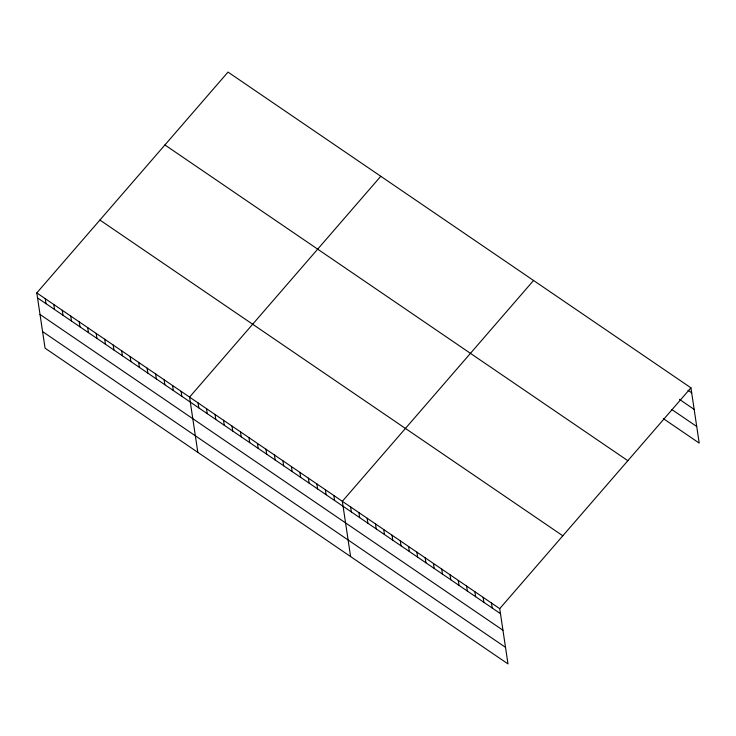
<?xml version="1.0" encoding="UTF-8"?>
<svg xmlns="http://www.w3.org/2000/svg" width="736" height="736" viewBox="0 0 736 736"><rect width="100%" height="100%" fill="white"/><g stroke="black" fill="none" stroke-linecap="round" stroke-linejoin="round"><path stroke-width="1.1" d="M36.8 292.919L499.726 608.663L507.987 663.918L45.062 348.174L36.8 292.919L228.013 72.082L690.938 387.826L699.2 443.081L663.302 418.6M380.779 176.281L189.566 397.109L197.828 452.364M533.545 280.48L342.332 501.308L350.594 556.563M499.726 608.663L690.938 387.826M688.004 390.31L691.684 392.822M679.438 399.363L694.168 409.409M671.867 409.547L696.725 426.494M164.91 144.955L627.845 460.699M99.903 220.046L562.828 535.79M37.545 297.905L500.471 613.649M40.029 314.493L502.955 630.237M42.578 331.586L505.503 647.33M491.446 603.005L492.191 608M483.156 597.356L483.902 602.352M474.876 591.707L475.622 596.703M466.587 586.058L467.332 591.054M458.307 580.41L459.052 585.396M450.027 574.761L450.772 579.747M441.738 569.112L442.483 574.098M433.458 563.454L434.203 568.45M425.169 557.805L425.914 562.801M416.889 552.156L417.634 557.152M408.6 546.508L409.345 551.503M400.32 540.859L401.065 545.845M392.04 535.21L392.785 540.196M383.75 529.561L384.496 534.548M375.47 523.903L376.216 528.899M367.181 518.254L367.926 523.25M358.901 512.606L359.646 517.601M350.612 506.957L351.357 511.952M333.84 495.521L334.595 500.508M325.358 489.725L326.103 494.721M316.866 483.938L317.621 488.934M308.384 478.152L309.129 483.147M299.892 472.365L300.647 477.351M291.41 466.578L292.155 471.564M282.918 460.782L283.673 465.778M274.436 454.995L275.181 459.991M265.944 449.208L266.699 454.204M257.462 443.422L258.207 448.408M248.97 437.635L249.725 442.621M240.488 431.839L241.233 436.834M231.996 426.052L232.751 431.048M223.514 420.265L224.259 425.261M215.022 414.478L215.777 419.465M206.54 408.692L207.285 413.678M198.048 402.896L198.803 407.891M181.074 391.322L181.829 396.318M172.592 385.535L173.337 390.522M164.1 379.748L164.855 384.735M155.618 373.952L156.363 378.948M147.126 368.166L147.881 373.161M138.644 362.379L139.389 367.374M130.152 356.592L130.907 361.578M121.67 350.805L122.415 355.792M113.178 345.009L113.933 350.005M104.696 339.222L105.441 344.218M96.204 333.436L96.959 338.431M87.722 327.649L88.467 332.635M79.23 321.862L79.985 326.848M70.748 316.066L71.493 321.062M62.256 310.279L63.011 315.275M53.774 304.492L54.519 309.488M45.282 298.706L46.037 303.692"/></g></svg>
